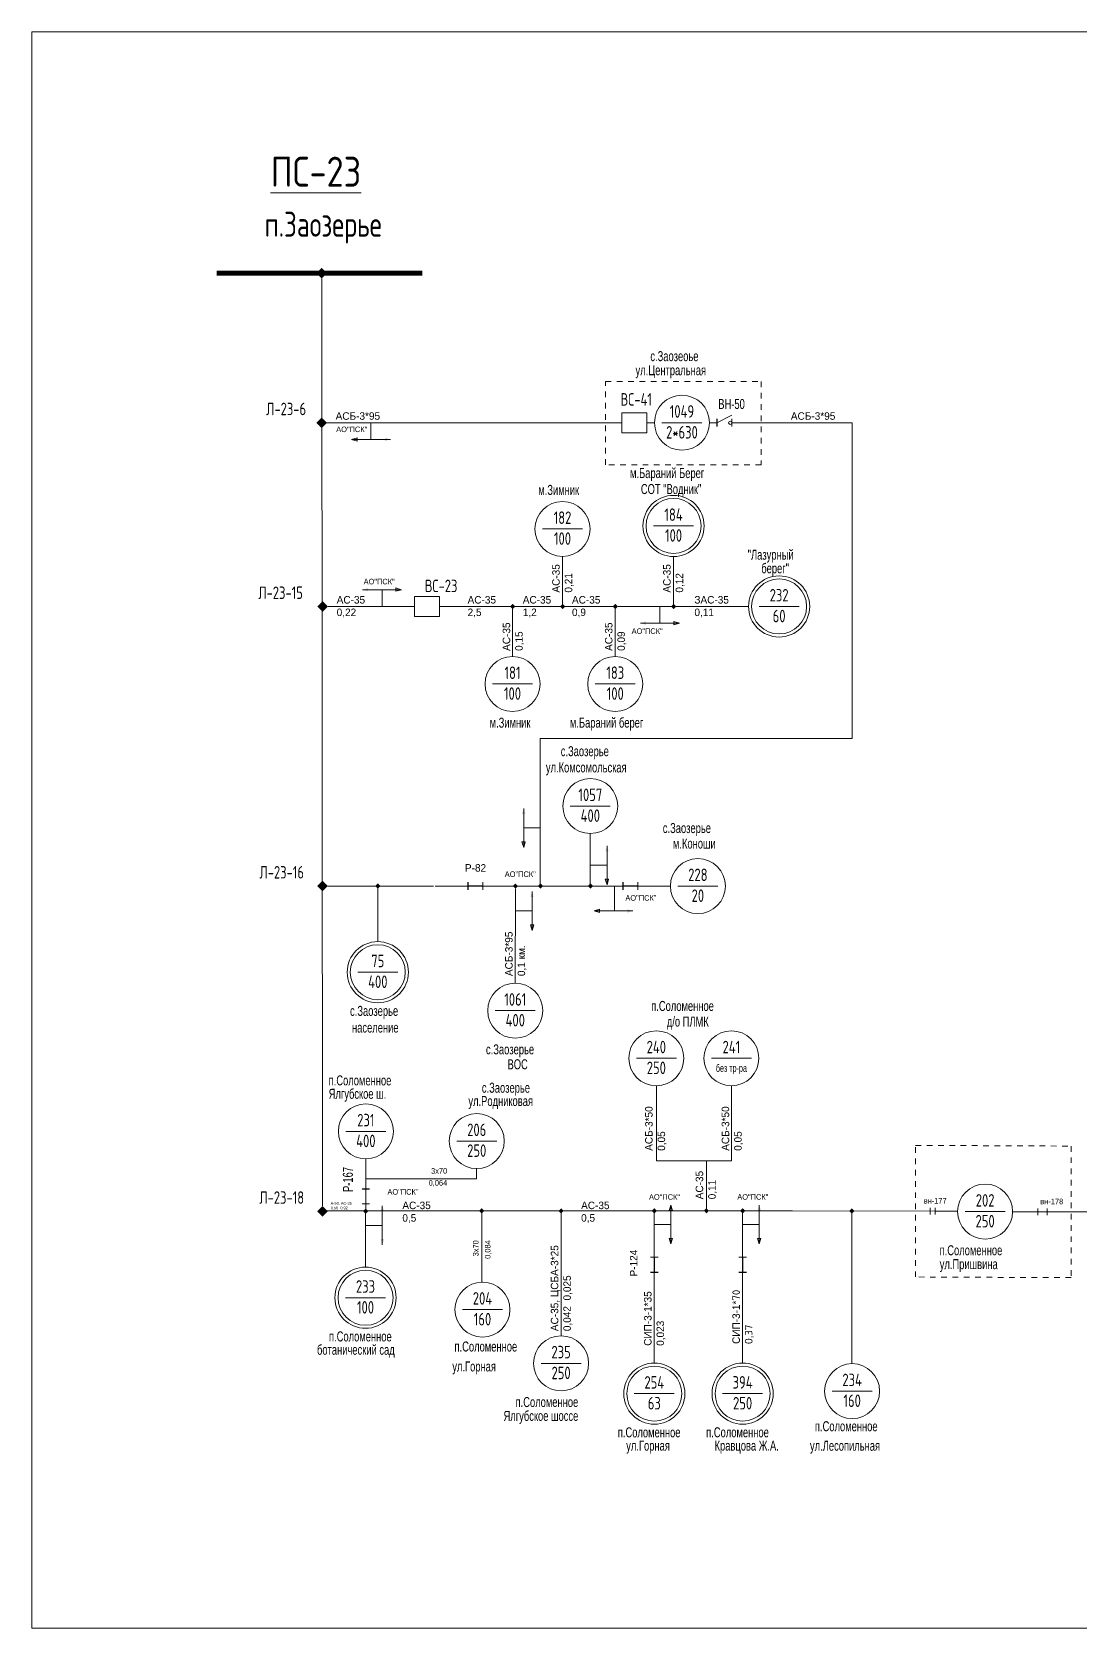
# Model space of a CAD drawing. Header units: millimetres. Extents: x 11 to 409, y 3 to 285.
# Drawn here: x 11.4 to 197, y 2.6 to 285.5 of the extents above; entities that cross this region are included whole.
import ezdxf
from ezdxf.enums import TextEntityAlignment as Align

# ---------------------------------------------------------------- set-up
doc = ezdxf.new("R2010")
doc.units = ezdxf.units.MM
doc.linetypes.add('JIS_02_1.0', pattern=[2, 1, -1])
for name, color, linetype, lineweight in [('10_КВ', 250, 'Continuous', 18), ('АТРИБУТЫ', 7, 'Continuous', 13), ('РАЗЪЕД_РУБИЛЬН', 150, 'Continuous', 13), ('ТЕКСТ', 7, 'Continuous', 13)]:
    doc.layers.add(name, color=color, linetype=linetype, lineweight=lineweight)
doc.layers.add('СХ_ОПЕРАТИВНАЯ', color=10, linetype='Continuous')
doc.layers.add('ШУНТ_РАЗЪЕД', color=161, linetype='Continuous')
doc.styles.add('ATTRIB', font='txt.shx', dxfattribs={"width": 0.7, "height": 5})
doc.styles.add('PRINADLEGNOST', font='txt.shx', dxfattribs={"width": 0.7, "height": 7})
doc.styles.add('МП', font='txt.shx', dxfattribs={"width": 0.7, "height": 2.5})
doc.styles.add('ПС', font='txt.shx', dxfattribs={"width": 0.8, "height": 12})
doc.styles.add('ТЕКСТ_МОДЕЛИ', font='txt.shx', dxfattribs={"width": 0.7, "height": 5})

# ---------------------------------------------------------------- blocks, each defined once
blk = doc.blocks.new('НАЗВАНИЕ_ОБЪЕКТА')
at = {"layer": 'АТРИБУТЫ'}
for tag, height, style, width, p in [('НОМЕР-ПС', 12, 'ПС', 0.8, (0, 0)), ('МЕСТОПОЛОЖЕНИЕ', 10, 'МП', 0.7, (0, -22)), ('ПРИНАДЛЕЖНОСТЬ', 7, 'PRINADLEGNOST', 0.7, (0, -37))]:
    blk.add_attdef(tag, text='', height=height, dxfattribs=dict(at, style=style, width=width)).set_placement(p, align=Align.TOP_CENTER)
blk = doc.blocks.new('ПРИСОЕД_ШИНЕ')
at = {"color": 0}
blk.add_solid([(0, 2.12), (2.12, 0), (-2.12, 0), (0, -2.12)], dxfattribs=at)
at = {"layer": 'АТРИБУТЫ', "style": 'ATTRIB', "width": 0.7}
blk.add_attdef('ДИСП_НОМ', text='', height=5, dxfattribs=at).set_placement((0, 3.12), align=Align.CENTER)
blk = doc.blocks.new('ВЫКЛЮЧАТЕЛЬ')
at = {"color": 0, "linetype": 'ByBlock'}
for p, q in [((0, 0), (0, -3)), ((0, -13), (0, -16))]:
    blk.add_line(p, q, dxfattribs=at)
blk.add_lwpolyline([(-4, -3), (4, -3), (4, -13), (-4, -13)], close=True, dxfattribs=at)
at = {"layer": 'АТРИБУТЫ', "style": 'ATTRIB', "width": 0.7}
blk.add_attdef('ДИСП_НОМ', text='', height=5, dxfattribs=at).set_placement((-6, -8), align=Align.MIDDLE_RIGHT)
at = {"layer": 'АТРИБУТЫ', "style": 'ATTRIB', "width": 0.7, "flags": 1}
blk.add_attdef('КОД', text='', height=5, dxfattribs=at).set_placement((-6, -14), align=Align.MIDDLE_RIGHT)
blk = doc.blocks.new('ТРАНСФ_ПОДСТ')
at = {"color": 7}
blk.add_line((-8, -11), (8, -11), dxfattribs=at)
at = {"color": 0}
blk.add_circle((0, -11), 11, dxfattribs=at)
at = {"layer": 'АТРИБУТЫ', "style": 'ATTRIB', "width": 0.7, "flags": 4}
for tag, p in [('OBOZN', (0, -9)), ('MOCHNOCT', (0, -17.33))]:
    blk.add_attdef(tag, text='', height=5, dxfattribs=at).set_placement(p, align=Align.CENTER)
at = {"layer": 'АТРИБУТЫ', "style": 'ТЕКСТ_МОДЕЛИ', "width": 0.7}
blk.add_attdef('MESTO_1', text='', height=5, dxfattribs=at).set_placement((14, -11), align=Align.BOTTOM_LEFT)
blk.add_attdef('MESTO_2', text='', height=5, dxfattribs=at).set_placement((14, -12), align=Align.TOP_LEFT)
blk = doc.blocks.new('ВЫКЛ_НАГРУЗКИ')
at = {"color": 0, "linetype": 'ByBlock'}
for p, q in [((0, 0), (0, -3)), ((0, -9), (0, -12))]:
    blk.add_line(p, q, dxfattribs=at)
at = {"layer": 'РАЗЪЕД_РУБИЛЬН', "color": 0, "linetype": 'ByBlock'}
blk.add_line((-1.5, -3), (1.5, -3), dxfattribs=at)
at = {"layer": 'СХ_ОПЕРАТИВНАЯ', "color": 0, "linetype": 'ByBlock'}
blk.add_line((-1.5, -9), (1.5, -9), dxfattribs=at)
at = {"layer": 'РАЗЪЕД_РУБИЛЬН', "color": 7, "style": 'ATTRIB', "width": 0.7}
blk.add_attdef('ДИСП_НОМ', text='', height=5, dxfattribs=at).set_placement((-4.75, -6), align=Align.MIDDLE_RIGHT)
at = {"layer": 'РАЗЪЕД_РУБИЛЬН', "color": 7, "style": 'ATTRIB', "width": 0.7, "flags": 1}
blk.add_attdef('КОД', text='', height=5, dxfattribs=at).set_placement((-4.75, -12), align=Align.MIDDLE_RIGHT)
blk = doc.blocks.new('ОТВЕТВЛЕНИЕ')
at = {"color": 0, "linetype": 'ByBlock'}
blk.add_solid([(0, 1.06), (1.06, 0), (-1.06, 0), (0, -1.06)], dxfattribs=at)
blk = doc.blocks.new('РАЗЪЕДИНИТЕЛЬ')
at = {"color": 0, "linetype": 'ByBlock'}
for p, q in [((0, 0), (0, -3)), ((0, -9), (0, -12))]:
    blk.add_line(p, q, dxfattribs=at)
at = {"layer": 'РАЗЪЕД_РУБИЛЬН', "color": 0, "linetype": 'ByBlock'}
blk.add_line((-1.5, -3), (1.5, -3), dxfattribs=at)
at = {"layer": 'СХ_ОПЕРАТИВНАЯ', "color": 0, "linetype": 'ByBlock'}
blk.add_line((-1.5, -9), (1.5, -9), dxfattribs=at)
at = {"layer": 'ШУНТ_РАЗЪЕД', "color": 0}
blk.add_line((0, -3), (0, -9), dxfattribs=at)
at = {"layer": 'РАЗЪЕД_РУБИЛЬН', "color": 7, "style": 'ATTRIB', "width": 0.7}
blk.add_attdef('ДИСП_НОМ', text='', height=5, dxfattribs=at).set_placement((-4.75, -6), align=Align.MIDDLE_RIGHT)
at = {"layer": 'РАЗЪЕД_РУБИЛЬН', "color": 7, "style": 'ATTRIB', "width": 0.7, "flags": 1}
blk.add_attdef('КОД', text='', height=5, dxfattribs=at).set_placement((-4.75, -12), align=Align.MIDDLE_RIGHT)

msp = doc.modelspace()

# ---------------------------------------------------------------- hatches: boundary and pattern name
at = {"layer": '10_КВ'}
h = msp.add_hatch(color=256, dxfattribs=at)
h.paths.add_polyline_path([(74.92, 213.27), (73.93, 213.27), (73.93, 213.56)])
h.paths.add_polyline_path([(74.92, 213.27), (73.93, 212.97), (73.93, 213.27)])
h.paths.add_polyline_path([(69.01, 213.56), (69.01, 213.27), (68.02, 213.27)])
h.paths.add_polyline_path([(69.01, 213.27), (69.01, 212.97), (68.02, 213.27)])
h = msp.add_hatch(color=256, dxfattribs=at)
h.paths.add_polyline_path([(76.88, 186.63), (75.9, 186.63), (75.9, 186.34)])
h.paths.add_polyline_path([(76.88, 186.63), (75.9, 186.93), (75.9, 186.63)])
h.paths.add_polyline_path([(70.97, 186.34), (70.97, 186.63), (69.99, 186.63)])
h.paths.add_polyline_path([(69.99, 186.63), (70.97, 186.63), (70.97, 186.93)])
h = msp.add_hatch(color=256, dxfattribs=at)
h.paths.add_polyline_path([(126.12, 180.7), (125.13, 180.7), (125.13, 181)])
h.paths.add_polyline_path([(126.12, 180.7), (125.13, 180.41), (125.13, 180.7)])
h.paths.add_polyline_path([(120.21, 181), (120.21, 180.7), (119.22, 180.7)])
h.paths.add_polyline_path([(119.22, 180.7), (120.21, 180.7), (120.21, 180.41)])
h = msp.add_hatch(color=256, dxfattribs=at)
h.paths.add_polyline_path([(98.53, 147.86), (98.53, 146.87), (98.23, 146.87)])
h.paths.add_polyline_path([(98.53, 147.86), (98.82, 146.87), (98.53, 146.87)])
h.paths.add_polyline_path([(98.23, 141.95), (98.53, 141.95), (98.53, 140.96)])
h.paths.add_polyline_path([(98.53, 141.95), (98.82, 141.95), (98.53, 140.96)])
h = msp.add_hatch(color=256, dxfattribs=at)
h.paths.add_polyline_path([(113.3, 141.23), (113.3, 140.25), (113, 140.25)])
h.paths.add_polyline_path([(113.3, 141.23), (113.59, 140.25), (113.3, 140.25)])
h.paths.add_polyline_path([(113, 135.32), (113.3, 135.32), (113.3, 134.34)])
h.paths.add_polyline_path([(113.3, 135.32), (113.59, 135.32), (113.3, 134.34)])
h = msp.add_hatch(color=256, dxfattribs=at)
h.paths.add_polyline_path([(100.01, 133.15), (100.01, 132.17), (99.72, 132.17)])
h.paths.add_polyline_path([(100.01, 133.15), (100.31, 132.17), (100.01, 132.17)])
h.paths.add_polyline_path([(99.72, 127.25), (100.01, 127.25), (100.01, 126.26)])
h.paths.add_polyline_path([(100.01, 127.25), (100.31, 127.25), (100.01, 126.26)])
h = msp.add_hatch(color=256, dxfattribs=at)
h.paths.add_polyline_path([(117.9, 129.7), (116.92, 129.7), (116.92, 129.99)])
h.paths.add_polyline_path([(117.9, 129.7), (116.92, 129.4), (116.92, 129.7)])
h.paths.add_polyline_path([(111.99, 129.99), (111.99, 129.7), (111.01, 129.7)])
h.paths.add_polyline_path([(111.99, 129.7), (111.99, 129.4), (111.01, 129.7)])
h = msp.add_hatch(color=256, dxfattribs=at)
h.paths.add_polyline_path([(73.49, 77.48), (73.49, 76.49), (73.19, 76.49)])
h.paths.add_polyline_path([(73.49, 77.48), (73.78, 76.49), (73.49, 76.49)])
h.paths.add_polyline_path([(73.19, 71.57), (73.49, 71.57), (73.49, 70.58)])
h.paths.add_polyline_path([(73.49, 71.57), (73.78, 71.57), (73.49, 70.58)])
h = msp.add_hatch(color=256, dxfattribs=at)
h.paths.add_polyline_path([(124.63, 77.58), (124.63, 76.59), (124.33, 76.59)])
h.paths.add_polyline_path([(124.63, 77.58), (124.92, 76.59), (124.63, 76.59)])
h.paths.add_polyline_path([(124.33, 71.67), (124.63, 71.67), (124.63, 70.68)])
h.paths.add_polyline_path([(124.63, 71.67), (124.92, 71.67), (124.63, 70.68)])
h = msp.add_hatch(color=256, dxfattribs=at)
h.paths.add_polyline_path([(140.29, 77.58), (140.29, 76.6), (139.99, 76.6)])
h.paths.add_polyline_path([(140.29, 77.58), (140.58, 76.6), (140.29, 76.6)])
h.paths.add_polyline_path([(139.99, 71.67), (140.29, 71.67), (140.29, 70.69)])
h.paths.add_polyline_path([(140.29, 71.67), (140.58, 71.67), (140.29, 70.69)])

# ---------------------------------------------------------------- linework, layer by layer
for p, q in [((62.87, 77.41), (62.73, 241.78)), ((63.67, 216.22), (68.1, 216.22)), ((68.1, 216.22), (76.37, 216.22)), ((71.47, 213.27), (71.47, 216.22)), ((110.18, 216.22), (76.37, 216.22)), ((110.18, 216.22), (114.61, 216.22)), ((132.78, 216.22), (135.43, 217.54)), ((136.77, 216.22), (141.2, 216.22)), ((136.77, 216.22), (156.76, 216.22)), ((156.76, 160.24), (156.76, 216.22)), ((68.02, 213.27), (69.01, 213.56)), ((68.02, 213.27), (74.92, 213.27)), ((68.02, 213.27), (69.01, 212.97)), ((69.01, 212.97), (69.01, 213.56)), ((105.41, 183.65), (105.41, 192.52)), ((125.09, 183.66), (125.09, 192.52)), ((76.88, 186.63), (75.9, 186.93)), ((75.9, 186.93), (75.9, 186.34)), ((69.99, 186.63), (76.88, 186.63)), ((73.44, 186.63), (73.44, 183.68)), ((76.88, 186.63), (75.9, 186.34)), ((63.86, 183.65), (77.88, 183.65)), ((84.73, 183.65), (96.55, 183.65)), ((96.55, 183.65), (105.41, 183.65)), ((96.55, 174.79), (96.55, 183.65)), ((105.9, 183.66), (114.76, 183.66)), ((114.76, 174.79), (114.76, 183.66)), ((115.25, 183.66), (125.09, 183.66)), ((122.67, 180.7), (122.67, 183.66)), ((125.09, 183.66), (138.39, 183.66)), ((119.22, 180.7), (126.12, 180.7)), ((126.12, 180.7), (125.13, 181)), ((125.13, 180.41), (125.13, 181)), ((126.12, 180.7), (125.13, 180.41)), ((101.48, 134.11), (101.48, 160.24)), ((101.48, 160.24), (156.76, 160.24)), ((98.53, 140.96), (98.53, 147.86)), ((101.48, 144.41), (98.53, 144.41)), ((98.53, 140.96), (98.23, 141.95)), ((98.82, 141.95), (98.23, 141.95)), ((98.53, 140.96), (98.82, 141.95)), ((110.34, 134.11), (110.34, 143.41)), ((113.3, 134.34), (113.3, 141.23)), ((113.3, 137.79), (110.34, 137.79)), ((63.81, 134.11), (68.25, 134.11)), ((68.25, 134.11), (72.68, 134.11)), ((72.68, 124.26), (72.68, 134.11)), ((72.68, 134.11), (82.52, 134.11)), ((82.87, 134.11), (87.3, 134.11)), ((92.62, 134.11), (97.05, 134.11)), ((97.04, 116.9), (97.06, 133.64)), ((97.05, 134.11), (101.48, 134.11)), ((100.01, 126.26), (100.01, 133.15)), ((101.48, 134.11), (110.34, 134.11)), ((110.34, 134.11), (114.77, 134.11)), ((113.3, 134.34), (113, 135.32)), ((113.59, 135.32), (113, 135.32)), ((113.3, 134.34), (113.59, 135.32)), ((120.09, 134.11), (124.52, 134.11)), ((100.01, 129.71), (97.06, 129.71)), ((111.01, 129.7), (111.99, 129.99)), ((111.01, 129.7), (117.9, 129.7)), ((111.01, 129.7), (111.99, 129.4)), ((111.99, 129.4), (111.99, 129.99)), ((100.01, 126.26), (99.72, 127.25)), ((100.31, 127.25), (99.72, 127.25)), ((100.01, 126.26), (100.31, 127.25)), ((122.04, 85.42), (122.04, 98.71)), ((135.34, 85.42), (135.34, 98.71)), ((130.91, 85.42), (122.04, 85.42)), ((130.91, 76.56), (130.91, 85.42)), ((130.91, 85.42), (135.34, 85.42)), ((62.75, 76.55), (105.16, 76.55)), ((70.5, 66.57), (70.5, 76.41)), ((73.47, 70.53), (73.47, 77.42)), ((105.16, 54.4), (105.16, 76.55)), ((105.16, 76.55), (109.59, 76.55)), ((109.59, 76.55), (118.45, 76.55)), ((121.68, 69.66), (121.68, 76.55)), ((124.63, 77.58), (124.33, 76.59)), ((124.92, 76.59), (124.33, 76.59)), ((124.63, 70.68), (124.63, 77.58)), ((124.63, 77.58), (124.92, 76.59)), ((131.39, 76.56), (146.16, 76.56)), ((137.33, 69.66), (137.33, 76.56)), ((140.29, 70.69), (140.29, 77.58)), ((73.47, 73.98), (70.51, 73.98)), ((124.63, 74.13), (121.68, 74.13)), ((140.29, 74.13), (137.33, 74.13)), ((124.63, 70.68), (124.33, 71.67)), ((124.92, 71.67), (124.33, 71.67)), ((124.63, 70.68), (124.92, 71.67)), ((140.29, 70.69), (139.99, 71.67)), ((140.58, 71.67), (139.99, 71.67)), ((140.29, 70.69), (140.58, 71.67)), ((137.33, 54.19), (137.33, 58.63))]:
    msp.add_line(p, q, dxfattribs=at)
at = {"layer": '10_КВ', "color": 7, "ltscale": 100}
msp.add_line((114.63, 134.11), (114.63, 129.7), dxfattribs=at)
at = {"layer": '10_КВ', "ltscale": 100}
for p, q in [((70.56, 81.77), (70.56, 85.76)), ((70.57, 82.21), (90.18, 82.21)), ((90.18, 82.21), (90.18, 84.04)), ((70.56, 77.8), (70.56, 80.46)), ((91.12, 63.94), (91.12, 76.54)), ((146.16, 76.56), (172.08, 76.49)), ((156.7, 49.58), (156.7, 76.49)), ((170.58, 77.09), (170.58, 75.88)), ((171.45, 77.09), (171.45, 75.88)), ((171.45, 76.49), (172.08, 76.49)), ((172.08, 76.49), (175.44, 76.49)), ((183.42, 76.49), (183.42, 76.49)), ((189.67, 76.97), (189.67, 75.77)), ((191.3, 76.97), (191.3, 75.77)), ((185.18, 76.37), (189.67, 76.37)), ((187.42, 76.37), (209.96, 76.37)), ((189.67, 76.37), (189.67, 76.37))]:
    msp.add_line(p, q, dxfattribs=at)
at = {"layer": '10_КВ', "linetype": 'Continuous'}
msp.add_lwpolyline([(11.38, 2.61), (409.03, 2.61), (409.03, 285.47), (11.38, 285.47)], close=True, dxfattribs=at)
at = {"layer": '10_КВ', "const_width": 0.886}
msp.add_lwpolyline([(80.57, 242.72), (44.14, 242.72)], dxfattribs=at)
at = {"layer": '10_КВ'}
msp.add_circle((135.14, 216.22), 0.295, dxfattribs=at)
at = {"layer": 'ТЕКСТ'}
for p, q in [((118.45, 76.55), (127.8, 76.55)), ((127.8, 76.55), (130.45, 76.56)), ((121.68, 64.34), (121.68, 49.57)), ((137.33, 64.35), (137.33, 49.58))]:
    msp.add_line(p, q, dxfattribs=at)
at = {"layer": 'ТЕКСТ', "linetype": 'JIS_02_1.0'}
for points in [[(113.04, 223.52), (140.62, 223.52), (140.62, 208.75), (113.04, 208.75)], [(167.97, 88.15), (195.54, 88.03), (195.54, 64.71), (167.97, 64.83)]]:
    msp.add_lwpolyline(points, close=True, dxfattribs=at)
at = {"layer": 'ТЕКСТ'}
for centre in [(125.09, 197.93), (143.8, 183.66), (72.68, 118.84), (70.5, 61.15), (121.68, 44.16), (137.33, 44.16)]:
    msp.add_circle(centre, 5.42, dxfattribs=at)

# ---------------------------------------------------------------- block references
at = {"layer": '10_КВ'}
ref = msp.add_blockref('НАЗВАНИЕ_ОБЪЕКТА', (62.99, 263.36), dxfattribs=dict(at, xscale=-0.4431120238653342, yscale=0.4431120238652782, zscale=0.4431120238652894))
ref.add_attrib('НОМЕР-ПС', '%%UПС-23', dxfattribs={"layer": 'АТРИБУТЫ', "height": 5.317, "style": 'ПС', "width": 0.8}).set_placement((61.71, 263.36), align=Align.TOP_CENTER)
ref.add_attrib('МЕСТОПОЛОЖЕНИЕ', 'п.Заозерье', dxfattribs={"layer": 'АТРИБУТЫ', "height": 4.431, "style": 'МП', "width": 0.7}).set_placement((62.99, 253.61), align=Align.TOP_CENTER)
for name, p, xscale, yscale, zscale in [('ПРИСОЕД_ШИНЕ', (62.73, 242.72), -0.4431120238653342, 0.4431120238652782, 0.4431120238652894), ('ОТВЕТВЛЕНИЕ', (96.57, 183.66), 0.4431120238653342, 0.4431120238653342, 0.4431120238653342), ('ОТВЕТВЛЕНИЕ', (105.43, 183.66), 0.4431120238653342, 0.4431120238653342, 0.4431120238653342), ('ОТВЕТВЛЕНИЕ', (114.78, 183.66), 0.4431120238653342, 0.4431120238653342, 0.4431120238653342), ('ОТВЕТВЛЕНИЕ', (125.11, 183.66), 0.4431120238653342, 0.4431120238653342, 0.4431120238653342), ('ОТВЕТВЛЕНИЕ', (72.69, 134.11), 0.4431120238653342, 0.4431120238653342, 0.4431120238653342), ('ОТВЕТВЛЕНИЕ', (97.06, 134.11), 0.4431120238653342, 0.4431120238653342, 0.4431120238653342), ('ОТВЕТВЛЕНИЕ', (101.5, 134.11), 0.4431120238653342, 0.4431120238653342, 0.4431120238653342), ('ОТВЕТВЛЕНИЕ', (110.36, 134.11), 0.4431120238653342, 0.4431120238653342, 0.4431120238653342), ('ОТВЕТВЛЕНИЕ', (70.53, 76.47), 0.4431120238653342, 0.4431120238653342, 0.4431120238653342), ('ОТВЕТВЛЕНИЕ', (91.09, 76.55), 0.4431120238653342, 0.4431120238653342, 0.4431120238653342), ('ОТВЕТВЛЕНИЕ', (105.17, 76.55), 0.4431120238653342, 0.4431120238653342, 0.4431120238653342), ('ОТВЕТВЛЕНИЕ', (121.69, 76.55), 0.4431120238653342, 0.4431120238653342, 0.4431120238653342), ('ОТВЕТВЛЕНИЕ', (130.92, 76.56), 0.4431120238653342, 0.4431120238653342, 0.4431120238653342), ('ОТВЕТВЛЕНИЕ', (137.35, 76.56), 0.4431120238653342, 0.4431120238653342, 0.4431120238653342), ('ОТВЕТВЛЕНИЕ', (156.7, 76.52), 0.4431120238653342, 0.4431120238653342, 0.4431120238653342), ('РАЗЪЕДИНИТЕЛЬ', (121.68, 69.66), 0.4431120238653342, 0.4431120238653342, 0.4431120238653342), ('РАЗЪЕДИНИТЕЛЬ', (137.33, 69.66), 0.4431120238653342, 0.4431120238653342, 0.4431120238653342)]:
    msp.add_blockref(name, p, dxfattribs=dict(at, xscale=xscale, yscale=yscale, zscale=zscale))
ref = msp.add_blockref('ТРАНСФ_ПОДСТ', (126.58, 221.1), dxfattribs=dict(at, xscale=0.4431120238653342, yscale=0.4431120238653342, zscale=0.4431120238653342))
ref.add_attrib('MESTO_1', 'с.Заозеоье', dxfattribs={"layer": 'АТРИБУТЫ', "height": 1.772, "width": 0.7}).set_placement((120.98, 226.6), align=Align.BOTTOM_LEFT)
ref.add_attrib('MESTO_2', 'ул.Центральная', dxfattribs={"layer": 'АТРИБУТЫ', "height": 1.7724, "width": 0.7}).set_placement((118.35, 226.41), align=Align.TOP_LEFT)
ref.add_attrib('OBOZN', '1049', dxfattribs={"layer": 'АТРИБУТЫ', "height": 2.216, "style": 'ATTRIB', "width": 0.7, "flags": 4}).set_placement((126.58, 217.11), align=Align.CENTER)
ref.add_attrib('MOCHNOCT', '2*630', dxfattribs={"layer": 'АТРИБУТЫ', "height": 2.216, "style": 'ATTRIB', "width": 0.7, "flags": 4}).set_placement((126.58, 213.41), align=Align.CENTER)
ref = msp.add_blockref('ВЫКЛЮЧАТЕЛЬ', (121.7, 216.22), dxfattribs=dict(at, xscale=-0.4431120238652782, yscale=0.4431120238652782, zscale=0.4431120238652894, rotation=270))
ref.add_attrib('ДИСП_НОМ', 'ВС-41', dxfattribs={"layer": 'АТРИБУТЫ', "height": 2.216, "style": 'ATTRIB', "width": 0.7}).set_placement((121.26, 220.35), align=Align.MIDDLE_RIGHT)
at = {"layer": '10_КВ', "linetype": 'Continuous'}
ref = msp.add_blockref('ПРИСОЕД_ШИНЕ', (62.73, 216.22), dxfattribs=dict(at, xscale=0.4431120238653342, yscale=0.4431120238653342, zscale=0.4431120238653342))
ref.add_attrib('ДИСП_НОМ', 'Л-23-6', dxfattribs={"layer": 'АТРИБУТЫ', "height": 2.216, "style": 'ATTRIB', "width": 0.7}).set_placement((56.43, 217.55), align=Align.CENTER)
at = {"layer": '10_КВ'}
ref = msp.add_blockref('ВЫКЛ_НАГРУЗКИ', (136.77, 216.22), dxfattribs=dict(at, xscale=0.4431120238652782, yscale=0.4431120238652782, zscale=0.4431120238652782, rotation=270))
ref.add_attrib('ДИСП_НОМ', 'ВН-50', dxfattribs={"layer": 'РАЗЪЕД_РУБИЛЬН', "color": 7, "height": 1.772, "width": 0.7}).set_placement((135.37, 219.54), align=Align.MIDDLE)
ref = msp.add_blockref('ТРАНСФ_ПОДСТ', (125.09, 202.81), dxfattribs=dict(at, xscale=0.4431120238653342, yscale=0.4431120238653342, zscale=0.4431120238653342))
ref.add_attrib('MESTO_1', 'м.Бараний Берег', dxfattribs={"layer": 'АТРИБУТЫ', "height": 1.7724, "width": 0.7}).set_placement((117.38, 205.88), align=Align.BOTTOM_LEFT)
ref.add_attrib('MESTO_2', 'СОТ "Водник"', dxfattribs={"layer": 'АТРИБУТЫ', "height": 1.7724, "width": 0.7}).set_placement((119.3, 205.35), align=Align.TOP_LEFT)
ref.add_attrib('OBOZN', '184', dxfattribs={"layer": 'АТРИБУТЫ', "height": 2.216, "style": 'ATTRIB', "width": 0.7, "flags": 4}).set_placement((125.09, 198.82), align=Align.CENTER)
ref.add_attrib('MOCHNOCT', '100', dxfattribs={"layer": 'АТРИБУТЫ', "height": 2.216, "style": 'ATTRIB', "width": 0.7, "flags": 4}).set_placement((125.09, 195.13), align=Align.CENTER)
ref = msp.add_blockref('ТРАНСФ_ПОДСТ', (105.41, 202.26), dxfattribs=dict(at, xscale=0.4431120238653342, yscale=0.4431120238653342, zscale=0.4431120238653342))
ref.add_attrib('MESTO_1', 'м.Зимник', dxfattribs={"layer": 'АТРИБУТЫ', "height": 1.772, "width": 0.7}).set_placement((101.12, 202.9), align=Align.BOTTOM_LEFT)
ref.add_attrib('OBOZN', '182', dxfattribs={"layer": 'АТРИБУТЫ', "height": 2.216, "style": 'ATTRIB', "width": 0.7, "flags": 4}).set_placement((105.41, 198.28), align=Align.CENTER)
ref.add_attrib('MOCHNOCT', '100', dxfattribs={"layer": 'АТРИБУТЫ', "height": 2.216, "style": 'ATTRIB', "width": 0.7, "flags": 4}).set_placement((105.41, 194.58), align=Align.CENTER)
ref = msp.add_blockref('ТРАНСФ_ПОДСТ', (143.8, 188.53), dxfattribs=dict(at, xscale=0.4431120238653342, yscale=0.4431120238653342, zscale=0.4431120238653342))
ref.add_attrib('MESTO_1', '"Лазурный', dxfattribs={"layer": 'АТРИБУТЫ', "height": 1.772, "width": 0.7}).set_placement((138.23, 191.41), align=Align.BOTTOM_LEFT)
ref.add_attrib('MESTO_2', 'берег"', dxfattribs={"layer": 'АТРИБУТЫ', "height": 1.772, "width": 0.7}).set_placement((140.64, 191.3), align=Align.TOP_LEFT)
ref.add_attrib('OBOZN', '232', dxfattribs={"layer": 'АТРИБУТЫ', "height": 2.216, "style": 'ATTRIB', "width": 0.7, "flags": 4}).set_placement((143.8, 184.54), align=Align.CENTER)
ref.add_attrib('MOCHNOCT', '60', dxfattribs={"layer": 'АТРИБУТЫ', "height": 2.216, "style": 'ATTRIB', "width": 0.7, "flags": 4}).set_placement((143.8, 180.85), align=Align.CENTER)
at = {"layer": '10_КВ', "linetype": 'Continuous'}
ref = msp.add_blockref('ПРИСОЕД_ШИНЕ', (62.92, 183.65), dxfattribs=dict(at, xscale=0.4431120238653342, yscale=0.4431120238653342, zscale=0.4431120238653342))
ref.add_attrib('ДИСП_НОМ', 'Л-23-15', dxfattribs={"layer": 'АТРИБУТЫ', "height": 2.216, "style": 'ATTRIB', "width": 0.7}).set_placement((55.45, 184.98), align=Align.CENTER)
at = {"layer": '10_КВ'}
ref = msp.add_blockref('ВЫКЛЮЧАТЕЛЬ', (84.97, 183.65), dxfattribs=dict(at, xscale=-0.4431120238652782, yscale=0.4431120238652782, zscale=0.4431120238652894, rotation=270))
ref.add_attrib('ДИСП_НОМ', 'ВС-23', dxfattribs={"layer": 'АТРИБУТЫ', "height": 2.216, "style": 'ATTRIB', "width": 0.7}).set_placement((86.79, 187.3), align=Align.MIDDLE_RIGHT)
ref = msp.add_blockref('ТРАНСФ_ПОДСТ', (96.55, 174.79), dxfattribs=dict(at, xscale=0.4431120238653342, yscale=0.4431120238653342, zscale=0.4431120238653342))
ref.add_attrib('MESTO_1', 'м.Зимник', dxfattribs={"layer": 'АТРИБУТЫ', "height": 1.772, "width": 0.7}).set_placement((92.5, 161.65), align=Align.BOTTOM_LEFT)
ref.add_attrib('OBOZN', '181', dxfattribs={"layer": 'АТРИБУТЫ', "height": 2.216, "style": 'ATTRIB', "width": 0.7, "flags": 4}).set_placement((96.55, 170.8), align=Align.CENTER)
ref.add_attrib('MOCHNOCT', '100', dxfattribs={"layer": 'АТРИБУТЫ', "height": 2.216, "style": 'ATTRIB', "width": 0.7, "flags": 4}).set_placement((96.55, 167.11), align=Align.CENTER)
ref = msp.add_blockref('ТРАНСФ_ПОДСТ', (114.76, 174.79), dxfattribs=dict(at, xscale=0.4431120238653342, yscale=0.4431120238653342, zscale=0.4431120238653342))
ref.add_attrib('MESTO_1', 'м.Бараний берег', dxfattribs={"layer": 'АТРИБУТЫ', "height": 1.7724, "width": 0.7}).set_placement((106.72, 161.65), align=Align.BOTTOM_LEFT)
ref.add_attrib('OBOZN', '183', dxfattribs={"layer": 'АТРИБУТЫ', "height": 2.216, "style": 'ATTRIB', "width": 0.7, "flags": 4}).set_placement((114.76, 170.81), align=Align.CENTER)
ref.add_attrib('MOCHNOCT', '100', dxfattribs={"layer": 'АТРИБУТЫ', "height": 2.216, "style": 'ATTRIB', "width": 0.7, "flags": 4}).set_placement((114.76, 167.11), align=Align.CENTER)
ref = msp.add_blockref('ТРАНСФ_ПОДСТ', (110.34, 153.16), dxfattribs=dict(at, xscale=0.4431120238653342, yscale=0.4431120238653342, zscale=0.4431120238653342))
ref.add_attrib('MESTO_1', 'с.Заозерье', dxfattribs={"layer": 'АТРИБУТЫ', "height": 1.772, "width": 0.7}).set_placement((105.1, 156.59), align=Align.BOTTOM_LEFT)
ref.add_attrib('MESTO_2', 'ул.Комсомольская', dxfattribs={"layer": 'АТРИБУТЫ', "height": 1.7724, "width": 0.7}).set_placement((102.46, 156.02), align=Align.TOP_LEFT)
ref.add_attrib('OBOZN', '1057', dxfattribs={"layer": 'АТРИБУТЫ', "height": 2.216, "style": 'ATTRIB', "width": 0.7, "flags": 4}).set_placement((110.34, 149.17), align=Align.CENTER)
ref.add_attrib('MOCHNOCT', '400', dxfattribs={"layer": 'АТРИБУТЫ', "height": 2.216, "style": 'ATTRIB', "width": 0.7, "flags": 4}).set_placement((110.34, 145.48), align=Align.CENTER)
ref = msp.add_blockref('ТРАНСФ_ПОДСТ', (129.4, 138.98), dxfattribs=dict(at, xscale=0.4431120238653342, yscale=0.4431120238653342, zscale=0.4431120238653342))
ref.add_attrib('MESTO_1', 'с.Заозерье', dxfattribs={"layer": 'АТРИБУТЫ', "height": 1.772, "width": 0.7}).set_placement((123.19, 142.97), align=Align.BOTTOM_LEFT)
ref.add_attrib('MESTO_2', 'м.Коноши', dxfattribs={"layer": 'АТРИБУТЫ', "height": 1.772, "width": 0.7}).set_placement((124.98, 142.53), align=Align.TOP_LEFT)
ref.add_attrib('OBOZN', '228', dxfattribs={"layer": 'АТРИБУТЫ', "height": 2.216, "style": 'ATTRIB', "width": 0.7, "flags": 4}).set_placement((129.4, 134.99), align=Align.CENTER)
ref.add_attrib('MOCHNOCT', '20', dxfattribs={"layer": 'АТРИБУТЫ', "height": 2.216, "style": 'ATTRIB', "width": 0.7, "flags": 4}).set_placement((129.4, 131.3), align=Align.CENTER)
at = {"layer": '10_КВ', "linetype": 'Continuous'}
ref = msp.add_blockref('ПРИСОЕД_ШИНЕ', (62.87, 134.11), dxfattribs=dict(at, xscale=0.4431120238653342, yscale=0.4431120238653342, zscale=0.4431120238653342))
ref.add_attrib('ДИСП_НОМ', 'Л-23-16', dxfattribs={"layer": 'АТРИБУТЫ', "height": 2.216, "style": 'ATTRIB', "width": 0.7}).set_placement((55.65, 135.44), align=Align.CENTER)
at = {"layer": '10_КВ', "xscale": 0.4431120238652782, "yscale": 0.4431120238652782, "zscale": 0.4431120238652782, "rotation": 270}
for p in [(92.62, 134.11), (120.09, 134.11)]:
    msp.add_blockref('РАЗЪЕДИНИТЕЛЬ', p, dxfattribs=at)
at = {"layer": '10_КВ'}
ref = msp.add_blockref('ТРАНСФ_ПОДСТ', (72.68, 123.72), dxfattribs=dict(at, xscale=0.4431120238653342, yscale=0.4431120238653342, zscale=0.4431120238653342))
ref.add_attrib('MESTO_1', 'с.Заозерье', dxfattribs={"layer": 'АТРИБУТЫ', "height": 1.772, "width": 0.7}).set_placement((67.76, 110.57), align=Align.BOTTOM_LEFT)
ref.add_attrib('MESTO_2', 'население', dxfattribs={"layer": 'АТРИБУТЫ', "height": 1.772, "width": 0.7}).set_placement((68.11, 109.92), align=Align.TOP_LEFT)
ref.add_attrib('OBOZN', '75', dxfattribs={"layer": 'АТРИБУТЫ', "height": 2.216, "style": 'ATTRIB', "width": 0.7, "flags": 4}).set_placement((72.68, 119.73), align=Align.CENTER)
ref.add_attrib('MOCHNOCT', '400', dxfattribs={"layer": 'АТРИБУТЫ', "height": 2.216, "style": 'ATTRIB', "width": 0.7, "flags": 4}).set_placement((72.68, 116.04), align=Align.CENTER)
ref = msp.add_blockref('ТРАНСФ_ПОДСТ', (97.04, 116.9), dxfattribs=dict(at, xscale=0.4431120238653342, yscale=0.4431120238653342, zscale=0.4431120238653342))
ref.add_attrib('MESTO_1', 'с.Заозерье', dxfattribs={"layer": 'АТРИБУТЫ', "height": 1.772, "width": 0.7}).set_placement((91.85, 103.75), align=Align.BOTTOM_LEFT)
ref.add_attrib('MESTO_2', 'ВОС', dxfattribs={"layer": 'АТРИБУТЫ', "height": 1.772, "width": 0.7}).set_placement((95.67, 103.41), align=Align.TOP_LEFT)
ref.add_attrib('OBOZN', '1061', dxfattribs={"layer": 'АТРИБУТЫ', "height": 2.216, "style": 'ATTRIB', "width": 0.7, "flags": 4}).set_placement((97.04, 112.91), align=Align.CENTER)
ref.add_attrib('MOCHNOCT', '400', dxfattribs={"layer": 'АТРИБУТЫ', "height": 2.216, "style": 'ATTRIB', "width": 0.7, "flags": 4}).set_placement((97.04, 109.22), align=Align.CENTER)
ref = msp.add_blockref('ТРАНСФ_ПОДСТ', (122.04, 108.46), dxfattribs=dict(at, xscale=0.4431120238653342, yscale=0.4431120238653342, zscale=0.4431120238653342))
ref.add_attrib('MESTO_1', 'п.Соломенное', dxfattribs={"layer": 'АТРИБУТЫ', "height": 1.7724, "width": 0.7}).set_placement((121.13, 111.44), align=Align.BOTTOM_LEFT)
ref.add_attrib('MESTO_2', 'д/о ПЛМК', dxfattribs={"layer": 'АТРИБУТЫ', "height": 1.772, "width": 0.7}).set_placement((123.9, 110.97), align=Align.TOP_LEFT)
ref.add_attrib('OBOZN', '240', dxfattribs={"layer": 'АТРИБУТЫ', "height": 2.216, "style": 'ATTRIB', "width": 0.7, "flags": 4}).set_placement((122.04, 104.47), align=Align.CENTER)
ref.add_attrib('MOCHNOCT', '250', dxfattribs={"layer": 'АТРИБУТЫ', "height": 2.216, "style": 'ATTRIB', "width": 0.7, "flags": 4}).set_placement((122.04, 100.78), align=Align.CENTER)
ref = msp.add_blockref('ТРАНСФ_ПОДСТ', (135.34, 108.46), dxfattribs=dict(at, xscale=0.4431120238653342, yscale=0.4431120238653342, zscale=0.4431120238653342))
ref.add_attrib('OBOZN', '241', dxfattribs={"layer": 'АТРИБУТЫ', "height": 2.216, "style": 'ATTRIB', "width": 0.7, "flags": 4}).set_placement((135.34, 104.47), align=Align.CENTER)
ref.add_attrib('MOCHNOCT', 'без тр-ра', dxfattribs={"layer": 'АТРИБУТЫ', "height": 1.329, "width": 0.6, "flags": 4}).set_placement((135.34, 100.78), align=Align.BOTTOM_CENTER)
ref = msp.add_blockref('ТРАНСФ_ПОДСТ', (70.56, 95.51), dxfattribs=dict(at, xscale=0.4431120238653342, yscale=0.4431120238653342, zscale=0.4431120238653342))
ref.add_attrib('MESTO_1', 'п.Соломенное', dxfattribs={"layer": 'АТРИБУТЫ', "height": 1.7724, "width": 0.7}).set_placement((63.97, 98.25), align=Align.BOTTOM_LEFT)
ref.add_attrib('MESTO_2', 'Ялгубское ш.', dxfattribs={"layer": 'АТРИБУТЫ', "height": 1.7724, "width": 0.7}).set_placement((63.97, 98.18), align=Align.TOP_LEFT)
ref.add_attrib('OBOZN', '231', dxfattribs={"layer": 'АТРИБУТЫ', "height": 2.216, "style": 'ATTRIB', "width": 0.7, "flags": 4}).set_placement((70.56, 91.52), align=Align.CENTER)
ref.add_attrib('MOCHNOCT', '400', dxfattribs={"layer": 'АТРИБУТЫ', "height": 2.216, "style": 'ATTRIB', "width": 0.7, "flags": 4}).set_placement((70.56, 87.83), align=Align.CENTER)
ref = msp.add_blockref('ТРАНСФ_ПОДСТ', (90.21, 93.79), dxfattribs=dict(at, xscale=0.4431120238653342, yscale=0.4431120238653342, zscale=0.4431120238653342))
ref.add_attrib('MESTO_1', 'с.Заозерье', dxfattribs={"layer": 'АТРИБУТЫ', "height": 1.772, "width": 0.7}).set_placement((91.12, 96.95), align=Align.BOTTOM_LEFT)
ref.add_attrib('MESTO_2', 'ул.Родниковая', dxfattribs={"layer": 'АТРИБУТЫ', "height": 1.7724, "width": 0.7}).set_placement((88.73, 96.9), align=Align.TOP_LEFT)
ref.add_attrib('OBOZN', '206', dxfattribs={"layer": 'АТРИБУТЫ', "height": 2.216, "style": 'ATTRIB', "width": 0.7, "flags": 4}).set_placement((90.21, 89.8), align=Align.CENTER)
ref.add_attrib('MOCHNOCT', '250', dxfattribs={"layer": 'АТРИБУТЫ', "height": 2.216, "style": 'ATTRIB', "width": 0.7, "flags": 4}).set_placement((90.21, 86.11), align=Align.CENTER)
ref = msp.add_blockref('ВЫКЛ_НАГРУЗКИ', (70.56, 76.47), dxfattribs=dict(at, xscale=-0.4431120238653342, yscale=0.4431120238653342, zscale=0.4431120238652894, rotation=180))
ref.add_attrib('ДИСП_НОМ', 'Р-167', dxfattribs={"layer": 'РАЗЪЕД_РУБИЛЬН', "color": 7, "height": 1.772, "rotation": 90, "width": 0.7}).set_placement((67.37, 82.11), align=Align.MIDDLE)
at = {"layer": '10_КВ', "linetype": 'Continuous'}
ref = msp.add_blockref('ПРИСОЕД_ШИНЕ', (62.87, 76.47), dxfattribs=dict(at, xscale=0.4431120238653342, yscale=0.4431120238653342, zscale=0.4431120238653342))
ref.add_attrib('ДИСП_НОМ', 'Л-23-18', dxfattribs={"layer": 'АТРИБУТЫ', "height": 2.216, "style": 'ATTRIB', "width": 0.7}).set_placement((55.65, 77.8), align=Align.CENTER)
at = {"layer": '10_КВ'}
ref = msp.add_blockref('ТРАНСФ_ПОДСТ', (180.31, 81.29), dxfattribs=dict(at, xscale=0.4431120238653342, yscale=0.4431120238653342, zscale=0.4431120238653342))
ref.add_attrib('MESTO_1', 'п.Соломенное', dxfattribs={"layer": 'АТРИБУТЫ', "height": 1.7724, "width": 0.7}).set_placement((172.24, 68.15), align=Align.BOTTOM_LEFT)
ref.add_attrib('MESTO_2', 'ул.Пришвина', dxfattribs={"layer": 'АТРИБУТЫ', "height": 1.7724, "width": 0.7}).set_placement((172.26, 67.99), align=Align.TOP_LEFT)
ref.add_attrib('OBOZN', '202', dxfattribs={"layer": 'АТРИБУТЫ', "height": 2.216, "style": 'ATTRIB', "width": 0.7, "flags": 4}).set_placement((180.31, 77.3), align=Align.CENTER)
ref.add_attrib('MOCHNOCT', '250', dxfattribs={"layer": 'АТРИБУТЫ', "height": 2.216, "style": 'ATTRIB', "width": 0.7, "flags": 4}).set_placement((180.31, 73.61), align=Align.CENTER)
ref = msp.add_blockref('ТРАНСФ_ПОДСТ', (70.5, 66.02), dxfattribs=dict(at, xscale=0.4431120238653342, yscale=0.4431120238653342, zscale=0.4431120238653342))
ref.add_attrib('MESTO_1', 'п.Соломенное', dxfattribs={"layer": 'АТРИБУТЫ', "height": 1.7724, "width": 0.7}).set_placement((64.03, 52.88), align=Align.BOTTOM_LEFT)
ref.add_attrib('MESTO_2', 'ботанический сад', dxfattribs={"layer": 'АТРИБУТЫ', "height": 1.7724, "width": 0.7}).set_placement((61.9, 52.82), align=Align.TOP_LEFT)
ref.add_attrib('OBOZN', '233', dxfattribs={"layer": 'АТРИБУТЫ', "height": 2.216, "style": 'ATTRIB', "width": 0.7, "flags": 4}).set_placement((70.5, 62.04), align=Align.CENTER)
ref.add_attrib('MOCHNOCT', '100', dxfattribs={"layer": 'АТРИБУТЫ', "height": 2.216, "style": 'ATTRIB', "width": 0.7, "flags": 4}).set_placement((70.5, 58.34), align=Align.CENTER)
ref = msp.add_blockref('ТРАНСФ_ПОДСТ', (91.23, 63.92), dxfattribs=dict(at, xscale=0.4431120238653342, yscale=0.4431120238653342, zscale=0.4431120238653342))
ref.add_attrib('MESTO_1', 'п.Соломенное', dxfattribs={"layer": 'АТРИБУТЫ', "height": 1.7724, "width": 0.7}).set_placement((86.27, 51.09), align=Align.BOTTOM_LEFT)
ref.add_attrib('MESTO_2', 'ул.Горная', dxfattribs={"layer": 'АТРИБУТЫ', "height": 1.772, "width": 0.7}).set_placement((85.88, 49.86), align=Align.TOP_LEFT)
ref.add_attrib('OBOZN', '204', dxfattribs={"layer": 'АТРИБУТЫ', "height": 2.216, "style": 'ATTRIB', "width": 0.7, "flags": 4}).set_placement((91.23, 59.93), align=Align.CENTER)
ref.add_attrib('MOCHNOCT', '160', dxfattribs={"layer": 'АТРИБУТЫ', "height": 2.216, "style": 'ATTRIB', "width": 0.7, "flags": 4}).set_placement((91.23, 56.24), align=Align.CENTER)
ref = msp.add_blockref('ТРАНСФ_ПОДСТ', (105.16, 54.4), dxfattribs=dict(at, xscale=0.4431120238653342, yscale=0.4431120238653342, zscale=0.4431120238653342))
ref.add_attrib('MESTO_1', 'п.Соломенное', dxfattribs={"layer": 'АТРИБУТЫ', "height": 1.7724, "width": 0.7}).set_placement((97.09, 41.25), align=Align.BOTTOM_LEFT)
ref.add_attrib('MESTO_2', 'Ялгубское шоссе', dxfattribs={"layer": 'АТРИБУТЫ', "height": 1.7724, "width": 0.7}).set_placement((94.96, 41.1), align=Align.TOP_LEFT)
ref.add_attrib('OBOZN', '235', dxfattribs={"layer": 'АТРИБУТЫ', "height": 2.216, "style": 'ATTRIB', "width": 0.7, "flags": 4}).set_placement((105.16, 50.41), align=Align.CENTER)
ref.add_attrib('MOCHNOCT', '250', dxfattribs={"layer": 'АТРИБУТЫ', "height": 2.216, "style": 'ATTRIB', "width": 0.7, "flags": 4}).set_placement((105.16, 46.72), align=Align.CENTER)
ref = msp.add_blockref('ТРАНСФ_ПОДСТ', (121.68, 49.03), dxfattribs=dict(at, xscale=0.4431120238653342, yscale=0.4431120238653342, zscale=0.4431120238653342))
ref.add_attrib('MESTO_1', 'п.Соломенное', dxfattribs={"layer": 'АТРИБУТЫ', "height": 1.7724, "width": 0.7}).set_placement((115.21, 35.88), align=Align.BOTTOM_LEFT)
ref.add_attrib('MESTO_2', 'ул.Горная', dxfattribs={"layer": 'АТРИБУТЫ', "height": 1.772, "width": 0.7}).set_placement((116.7, 35.82), align=Align.TOP_LEFT)
ref.add_attrib('OBOZN', '254', dxfattribs={"layer": 'АТРИБУТЫ', "height": 2.216, "style": 'ATTRIB', "width": 0.7, "flags": 4}).set_placement((121.68, 45.04), align=Align.CENTER)
ref.add_attrib('MOCHNOCT', '63', dxfattribs={"layer": 'АТРИБУТЫ', "height": 2.216, "style": 'ATTRIB', "width": 0.7, "flags": 4}).set_placement((121.68, 41.35), align=Align.CENTER)
ref = msp.add_blockref('ТРАНСФ_ПОДСТ', (137.33, 49.03), dxfattribs=dict(at, xscale=0.4431120238653342, yscale=0.4431120238653342, zscale=0.4431120238653342))
ref.add_attrib('MESTO_1', 'п.Соломенное', dxfattribs={"layer": 'АТРИБУТЫ', "height": 1.7724, "width": 0.7}).set_placement((130.87, 35.89), align=Align.BOTTOM_LEFT)
ref.add_attrib('MESTO_2', 'Кравцова Ж.А.', dxfattribs={"layer": 'АТРИБУТЫ', "height": 1.7724, "width": 0.7}).set_placement((132.36, 35.83), align=Align.TOP_LEFT)
ref.add_attrib('OBOZN', '394', dxfattribs={"layer": 'АТРИБУТЫ', "height": 2.216, "style": 'ATTRIB', "width": 0.7, "flags": 4}).set_placement((137.33, 45.05), align=Align.CENTER)
ref.add_attrib('MOCHNOCT', '250', dxfattribs={"layer": 'АТРИБУТЫ', "height": 2.216, "style": 'ATTRIB', "width": 0.7, "flags": 4}).set_placement((137.33, 41.35), align=Align.CENTER)
ref = msp.add_blockref('ТРАНСФ_ПОДСТ', (156.74, 49.47), dxfattribs=dict(at, xscale=0.4431120238653342, yscale=0.4431120238653342, zscale=0.4431120238653342))
ref.add_attrib('MESTO_1', 'п.Соломенное', dxfattribs={"layer": 'АТРИБУТЫ', "height": 1.7724, "width": 0.7}).set_placement((150.14, 36.96), align=Align.BOTTOM_LEFT)
ref.add_attrib('MESTO_2', 'ул.Лесопильная', dxfattribs={"layer": 'АТРИБУТЫ', "height": 1.7724, "width": 0.7}).set_placement((149.27, 35.81), align=Align.TOP_LEFT)
ref.add_attrib('OBOZN', '234', dxfattribs={"layer": 'АТРИБУТЫ', "height": 2.216, "style": 'ATTRIB', "width": 0.7, "flags": 4}).set_placement((156.74, 45.48), align=Align.CENTER)
ref.add_attrib('MOCHNOCT', '160', dxfattribs={"layer": 'АТРИБУТЫ', "height": 2.216, "style": 'ATTRIB', "width": 0.7, "flags": 4}).set_placement((156.74, 41.79), align=Align.CENTER)

# ---------------------------------------------------------------- texts
at = {"layer": 'ТЕКСТ'}
for s, insert, char_height, width, attachment_point in [('АСБ-3*95', (65.2, 218.07), 1.329, 9.7957, 1), ('АСБ-3*95', (145.88, 218.07), 1.329, 9.7957, 1), ('АО"ПСК"', (70.81, 215.54), 0.985, 25.9083, 3), ('АО"ПСК"', (70.17, 188.56), 0.985, 21.1723, 1), ('АС-35\\P0,22', (65.39, 185.5), 1.329, 9.7957, 1), ('АС-35\\P2,5', (88.59, 185.5), 1.329, 9.7957, 1), ('АС-35\\P1,2', (98.37, 185.5), 1.329, 9.7957, 1), ('АС-35\\P0,9', (107.09, 185.5), 1.329, 9.7957, 1), ('ЗАС-35\\P0,11', (128.79, 185.5), 1.329, 9.7957, 1), ('АО"ПСК"', (117.66, 178.78), 0.985, 28.8923, 7), ('Р-82', (88.12, 137.99), 1.329, 9.1967, 1), ('АО"ПСК"', (100.68, 136.7), 0.985, 25.9083, 3), ('АО"ПСК"', (122.06, 132.5), 0.985, 25.9083, 3), ('3х70', (84.98, 84.12), 0.985, 26.6072, 3), ('АО"ПСК"', (79.89, 80.41), 0.985, 26.6072, 3), ('0,064', (84.98, 82), 0.985, 26.6072, 3), ('АО"ПСК"', (126.24, 79.5), 0.985, 25.9083, 3), ('АО"ПСК"', (141.89, 79.51), 0.985, 25.9083, 3), ('А-50, АС-35\\P0,56  0,92 ', (64.33, 78.14), 0.4923, 13.9857, 1), ('АС-35\\P0,5', (77.03, 78.18), 1.329, 9.7957, 1), ('АС-35\\P0,5', (108.71, 78.18), 1.329, 9.7957, 1), ('вн-177', (173.49, 78.83), 0.985, 25.9083, 3), ('вн-178', (194.15, 78.71), 0.985, 25.9083, 3)]:
    msp.add_mtext(s, dxfattribs=dict(at, insert=insert, char_height=char_height, width=width, attachment_point=attachment_point))
at = {"layer": 'ТЕКСТ', "rotation": 90}
for s, insert, char_height, width, attachment_point in [('АС-35\\P0,21', (103.59, 186.11), 1.329, 9.7957, 1), ('АС-35\\P0,12', (123.25, 186.11), 1.329, 9.7957, 1), ('АС-35\\P0,15', (94.81, 175.78), 1.329, 9.7957, 1), ('АС-35\\P0,09', (112.93, 175.78), 1.329, 9.7957, 1), ('АСБ-3*95\\P0,1 км.', (95.24, 118.15), 1.329, 9.7957, 1), ('АСБ-3*50\\P0,05', (120.05, 87.19), 1.329, 9.7957, 1), ('АСБ-3*50\\P0,05', (133.62, 87.19), 1.329, 9.7957, 1), ('АС-35\\P0,11', (129.01, 78.6), 1.329, 9.7957, 1), ('3х70', (89.54, 71.34), 0.985, 26.6072, 3), ('0,084', (91.66, 71.34), 0.985, 26.6072, 3), ('АС-35, ЦСБА-3*25\\P0,042  0,025', (103.34, 55.23), 1.3293, 22.744, 1), ('СИП-3-1*{\\Ftxt.shx|c204;70}\\P0,{\\Ftxt.shx|c204;37}', (135.52, 52.96), 1.3293, 22.744, 1), ('СИП-3-1*35\\P0,023', (119.86, 52.63), 1.329, 22.744, 1)]:
    msp.add_mtext(s, dxfattribs=dict(at, insert=insert, char_height=char_height, width=width, attachment_point=attachment_point))
at = {"layer": 'ТЕКСТ', "insert": (118.69, 64.92), "char_height": 1.329, "attachment_point": 7, "rotation": 90}
msp.add_mtext('Р-124', dxfattribs=at)

doc.saveas('drawing.dxf')
